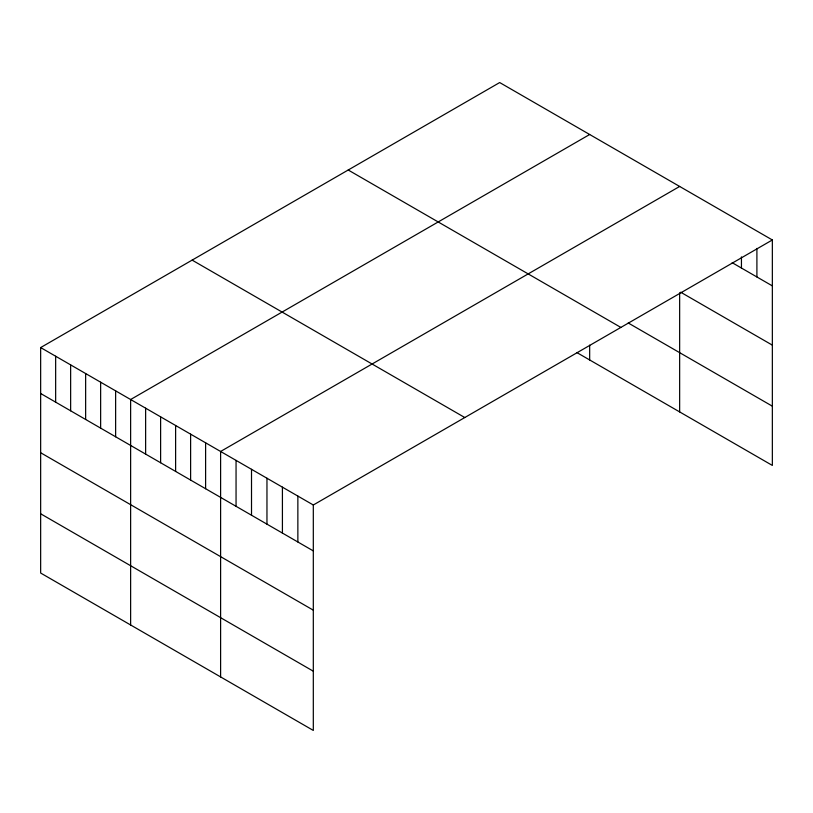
<?xml version="1.0" encoding="UTF-8"?>
<svg xmlns="http://www.w3.org/2000/svg" width="813" height="813" viewBox="0 0 813 813"><rect width="100%" height="100%" fill="white"/><g stroke="black" fill="none" stroke-linecap="round" stroke-linejoin="round"><path stroke-width="1.22" d="M772.35 239.967L313.31 504.995L313.31 730.45L40.65 573.033L40.65 347.568L499.69 82.55L772.35 239.967L772.35 465.432L576.813 352.537M589.669 134.501L130.629 399.518L130.629 624.973M679.648 186.451L220.608 451.469L220.608 676.924M732.178 262.69L772.35 285.891M680.674 292.202L772.35 345.139M628.225 322.974L772.35 406.175M348.208 170.008L620.868 327.426M192.132 260.119L464.792 417.536M40.65 347.568L313.31 504.995M40.65 393.492L313.31 550.909M40.65 452.739L313.31 610.157M40.65 513.775L313.31 671.203M756.903 248.422L756.903 276.969M741.446 256.878L741.446 268.046M679.648 292.782L679.648 411.906M589.669 345.139L589.669 359.956M297.863 496.072L297.863 541.986M282.416 487.15L282.416 533.064M266.959 478.227L266.959 524.151M251.512 469.314L251.512 515.229M236.055 460.392L236.055 506.306M205.608 442.811L205.608 488.725M190.618 434.152L190.618 480.066M175.618 425.494L175.618 471.408M160.618 416.835L160.618 462.749M145.629 408.177L145.629 454.091M115.629 390.86L115.629 436.774M100.639 382.201L100.639 428.116M85.639 373.543L85.639 419.457M70.64 364.885L70.64 410.809M55.65 356.226L55.65 402.15"/></g></svg>
